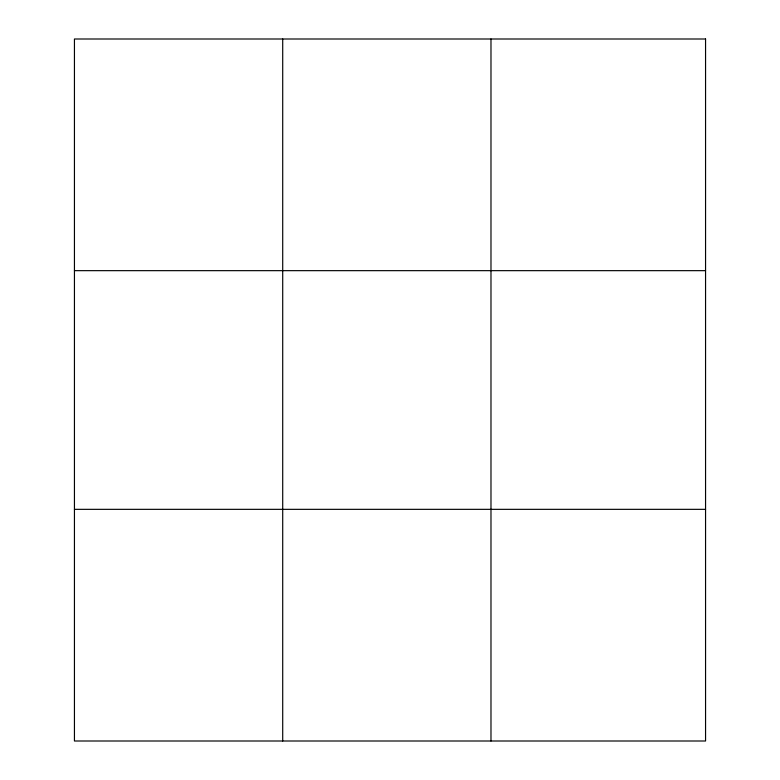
<?xml version="1.0" encoding="UTF-8"?>
<svg xmlns="http://www.w3.org/2000/svg" width="780" height="780" viewBox="0 0 780 780"><rect width="100%" height="100%" fill="white"/><g stroke="black" fill="none" stroke-linecap="round" stroke-linejoin="round"><path stroke-width="1.17" d="M282.711 39L282.711 741M490.981 39L490.981 741M74.441 270.66L705.559 270.66M74.441 509.34L705.559 509.34M705.559 39L705.559 741L74.441 741L74.441 39L705.559 39"/></g></svg>
